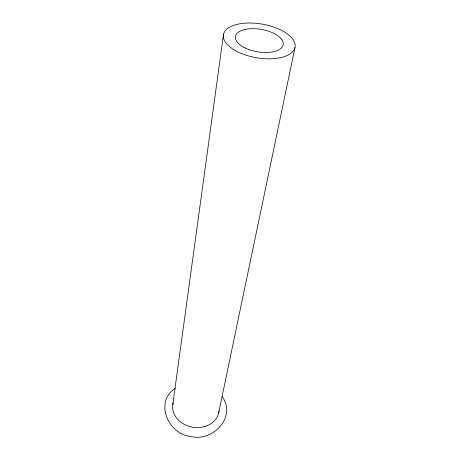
<?xml version="1.0" encoding="UTF-8"?>
<svg xmlns="http://www.w3.org/2000/svg" width="460" height="460" viewBox="0 0 460 460"><rect width="100%" height="100%" fill="white"/><g stroke="black" fill="none" stroke-linecap="round" stroke-linejoin="round"><path stroke-width="0.69" d="M172.776 404.673L223.428 34.822M218.615 413.068L294.975 47.604A36.351 17.054 9.8 0 0 244.858 23.178A36.351 17.054 9.8 0 0 237.952 51.951A36.351 17.054 9.8 0 0 294.975 47.604M175.392 388.223C154.123 401.655 168.095 433.941 190.273 436.379C212.043 442.457 237.262 417.157 222.123 396.664M218.937 411.091A23.316 19.136 9.8 0 1 192.268 427.11A23.316 19.136 9.8 0 1 173.196 402.718M244.898 47.834A24.225 11.362 9.8 0 0 283.09 45.178A24.225 11.362 9.8 0 0 249.97 28.756A24.225 11.362 9.8 0 0 244.898 47.834"/></g></svg>
